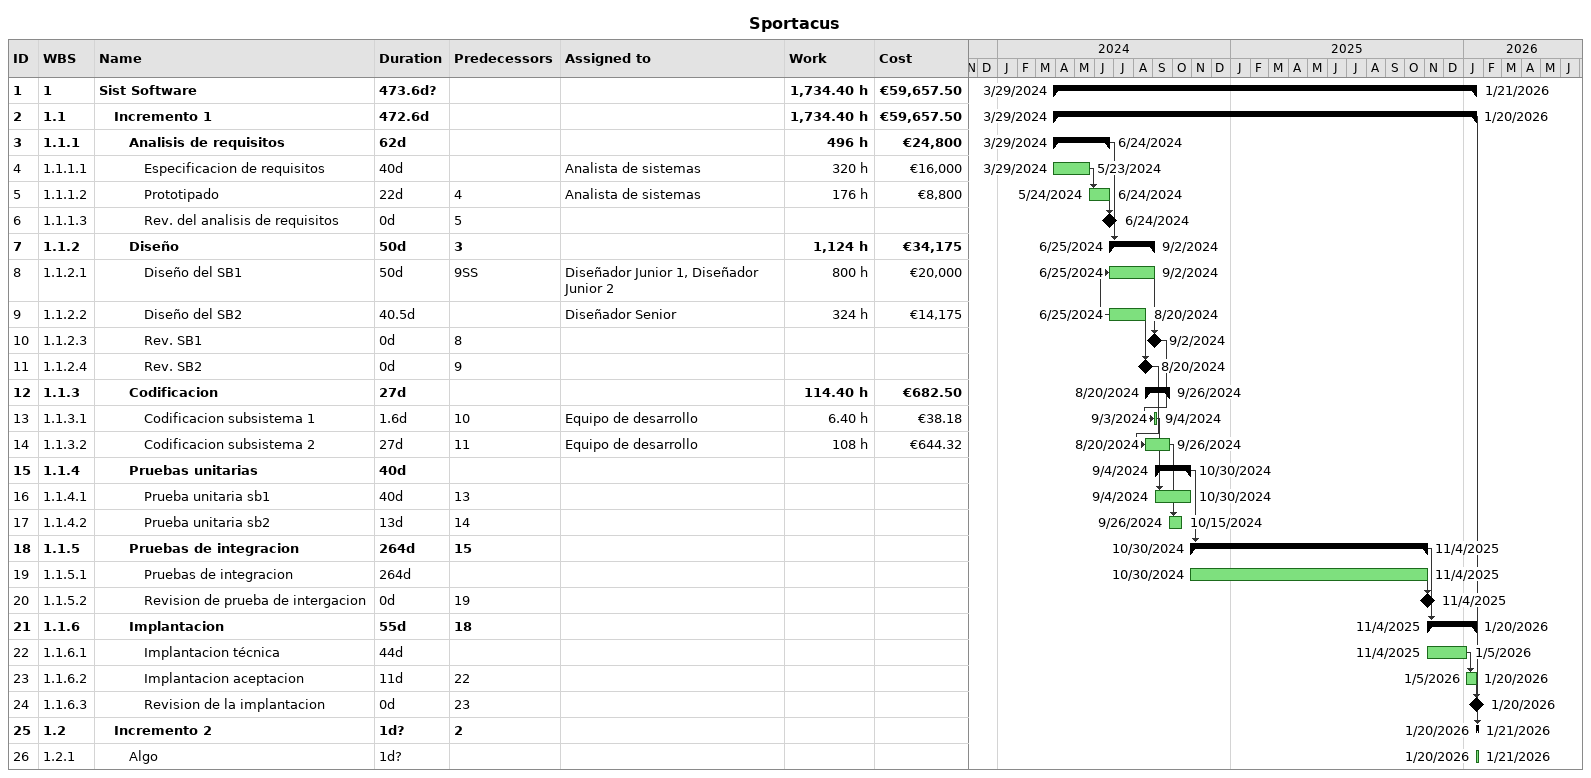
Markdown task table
Sportacus

| ID | WBS | Task | Duration | Start | Finish | Predecessors | Resources | Work (h) | Cost (€) |
|---|---|---|---|---|---|---|---|---|---|
| 1 | 1 | **Sist Software** | 473.6d? | 2024-03-29 | 2026-01-21 |  |  | 1734.40 | 59657.50 |
| 2 | 1.1 | **Incremento 1** | 472.6d | 2024-03-29 | 2026-01-20 |  |  | 1734.40 | 59657.50 |
| 3 | 1.1.1 | **Analisis de requisitos** | 62d | 2024-03-29 | 2024-06-24 |  |  | 496 | 24800 |
| 4 | 1.1.1.1 | Especificacion de requisitos | 40d | 2024-03-29 | 2024-05-23 |  | Analista de sistemas | 320 | 16000 |
| 5 | 1.1.1.2 | Prototipado | 22d | 2024-05-24 | 2024-06-24 | 4 | Analista de sistemas | 176 | 8800 |
| 6 | 1.1.1.3 | Rev. del analisis de requisitos | 0d | 2024-06-24 | 2024-06-24 | 5 |  |  |  |
| 7 | 1.1.2 | **Diseño** | 50d | 2024-06-25 | 2024-09-02 | 3 |  | 1124 | 34175 |
| 8 | 1.1.2.1 | Diseño del SB1 | 50d | 2024-06-25 | 2024-09-02 | 9SS | Diseñador Junior 1, Diseñador Junior 2 | 800 | 20000 |
| 9 | 1.1.2.2 | Diseño del SB2 | 40.5d | 2024-06-25 | 2024-08-20 |  | Diseñador Senior | 324 | 14175 |
| 10 | 1.1.2.3 | Rev. SB1 | 0d | 2024-09-02 | 2024-09-02 | 8 |  |  |  |
| 11 | 1.1.2.4 | Rev. SB2 | 0d | 2024-08-20 | 2024-08-20 | 9 |  |  |  |
| 12 | 1.1.3 | **Codificacion** | 27d | 2024-08-20 | 2024-09-26 |  |  | 114.40 | 682.50 |
| 13 | 1.1.3.1 | Codificacion subsistema 1 | 1.6d | 2024-09-03 | 2024-09-04 | 10 | Equipo de desarrollo | 6.40 | 38.18 |
| 14 | 1.1.3.2 | Codificacion subsistema 2 | 27d | 2024-08-20 | 2024-09-26 | 11 | Equipo de desarrollo | 108 | 644.32 |
| 15 | 1.1.4 | **Pruebas unitarias** | 40d | 2024-09-04 | 2024-10-30 |  |  |  |  |
| 16 | 1.1.4.1 | Prueba unitaria sb1 | 40d | 2024-09-04 | 2024-10-30 | 13 |  |  |  |
| 17 | 1.1.4.2 | Prueba unitaria sb2 | 13d | 2024-09-26 | 2024-10-15 | 14 |  |  |  |
| 18 | 1.1.5 | **Pruebas de integracion** | 264d | 2024-10-30 | 2025-11-04 | 15 |  |  |  |
| 19 | 1.1.5.1 | Pruebas de integracion | 264d | 2024-10-30 | 2025-11-04 |  |  |  |  |
| 20 | 1.1.5.2 | Revision de prueba de intergacion | 0d | 2025-11-04 | 2025-11-04 | 19 |  |  |  |
| 21 | 1.1.6 | **Implantacion** | 55d | 2025-11-04 | 2026-01-20 | 18 |  |  |  |
| 22 | 1.1.6.1 | Implantacion técnica | 44d | 2025-11-04 | 2026-01-05 |  |  |  |  |
| 23 | 1.1.6.2 | Implantacion aceptacion | 11d | 2026-01-05 | 2026-01-20 | 22 |  |  |  |
| 24 | 1.1.6.3 | Revision de la implantacion | 0d | 2026-01-20 | 2026-01-20 | 23 |  |  |  |
| 25 | 1.2 | **Incremento 2** | 1d? | 2026-01-20 | 2026-01-21 | 2 |  |  |  |
| 26 | 1.2.1 | Algo | 1d? | 2026-01-20 | 2026-01-21 |  |  |  |  |
